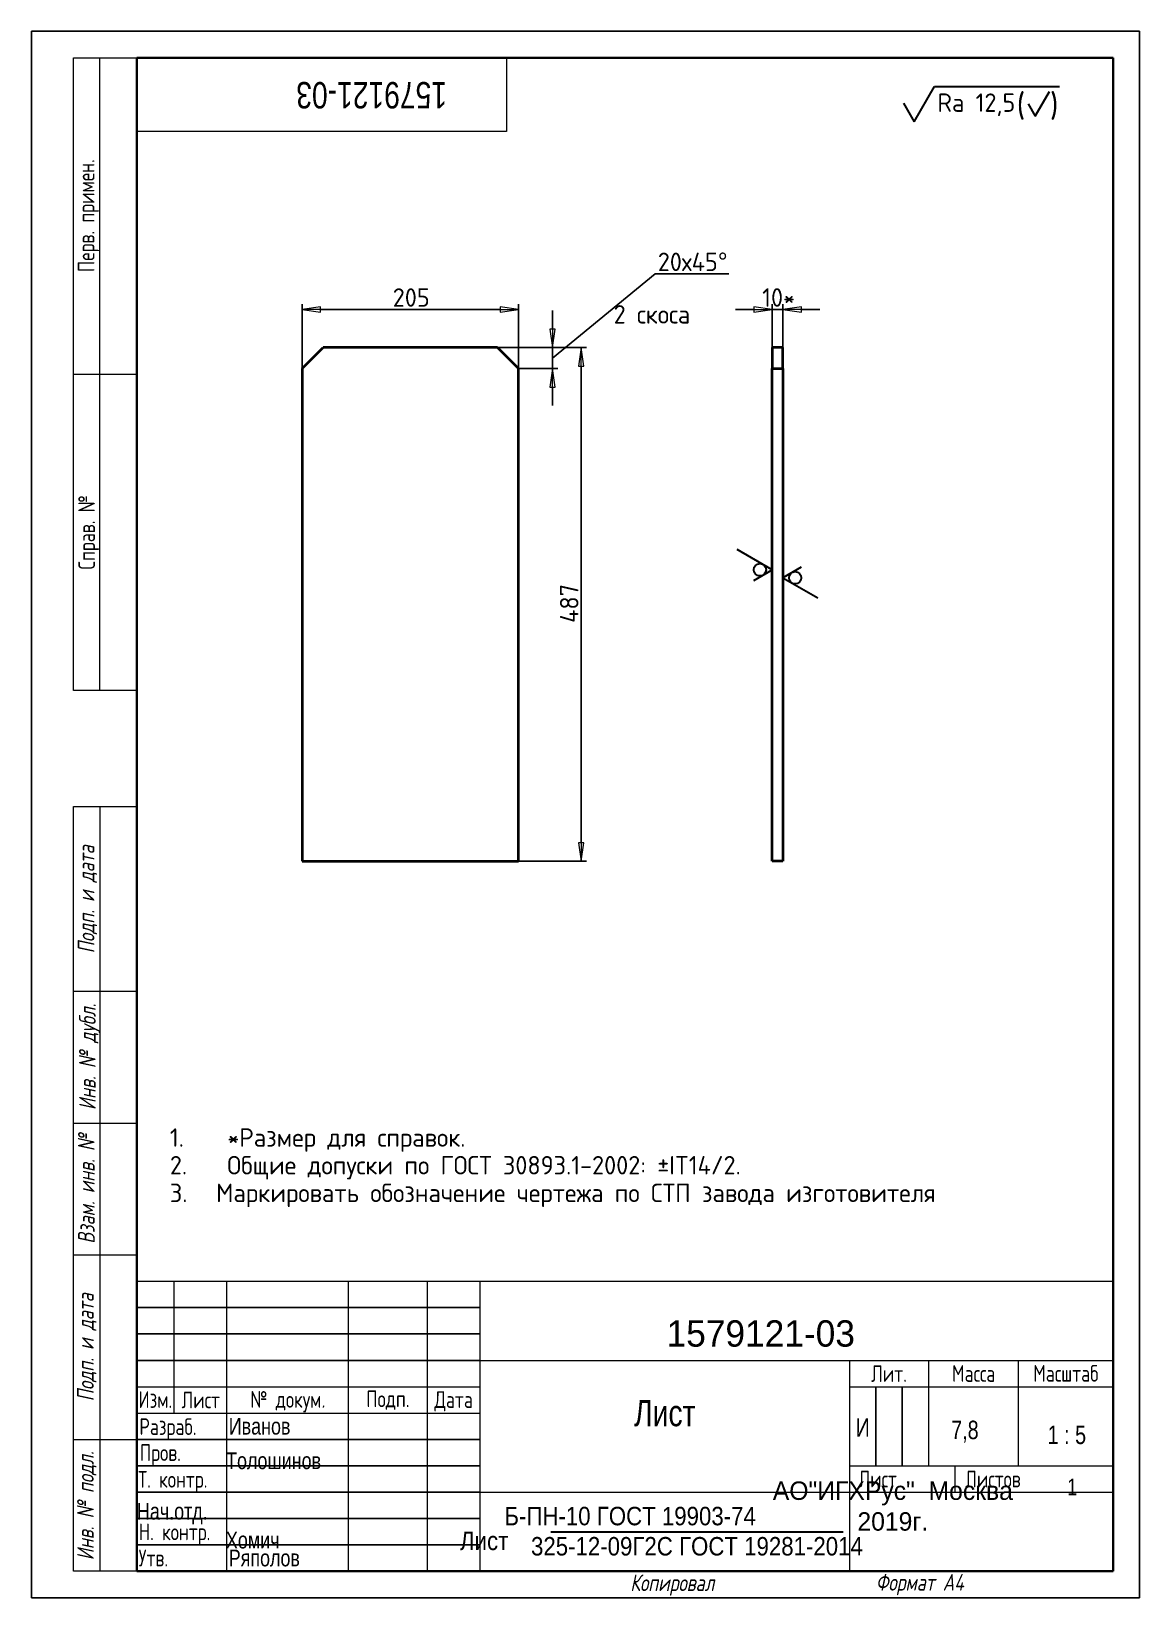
# Model space of a CAD drawing. Header units: millimetres. Extents: x 0 to 4252, y 0 to 1485.
# Drawn here: x 0 to 1050, y 0 to 1485 of the extents above.
import ezdxf
from ezdxf.enums import TextEntityAlignment as Align

# ---------------------------------------------------------------- set-up
doc = ezdxf.new("R2018")
doc.units = ezdxf.units.MM
doc.header["$LTSCALE"] = 5
for name, color, linetype, lineweight in [('Видимый контур (ГОСТ)', 4, 'Continuous', 40), ('Заголовок (ГОСТ)', 3, 'Continuous', 18), ('Кромка (ГОСТ)', 7, 'Continuous', 35), ('Обозначение (ГОСТ)', 3, 'Continuous', 18), ('Размер (ГОСТ)', 3, 'Continuous', 15), ('Эскизная геометрия (ГОСТ)', 3, 'Continuous', 18)]:
    doc.layers.add(name, color=color, linetype=linetype, lineweight=lineweight)
doc.styles.add('Альтернативный текст (ГОСТ)', font='', dxfattribs={"width": 0.8})
doc.styles.add('Обычный текст (ГОСТ)', font='GOST Common.ttf')
doc.styles.add('Стиль текста110', font='GOST Common Italic.ttf', dxfattribs={"width": 0.8})
doc.styles.add('Стиль текста112', font='GOST Common Italic.ttf', dxfattribs={"width": 0.8})
doc.styles.add('Стиль текста137', font='GOST Common Italic.ttf', dxfattribs={"width": 0.7})
doc.styles.add('Стиль текста139', font='GOST Common Italic.ttf', dxfattribs={"width": 0.7})
doc.styles.add('Стиль текста145', font='GOST Common.ttf')
doc.styles.add('Стиль текста153', font='GOST Common.ttf', dxfattribs={"width": 0.8})
doc.styles.add('Стиль текста155', font='GOST Common.ttf')
doc.styles.add('Стиль текста157', font='GOST Common.ttf', dxfattribs={"width": 0.9})
doc.styles.add('Стиль текста158', font='GOST Common.ttf', dxfattribs={"width": 0.8})
doc.styles.add('Стиль текста159', font='GOST Common.ttf', dxfattribs={"width": 0.8})
doc.styles.add('Стиль текста81', font='GOST Common Italic.ttf', dxfattribs={"width": 0.8})
doc.styles.get('Альтернативный текст (ГОСТ)').set_extended_font_data('Arial', italic=True)
doc.dimstyles.new('Обычный (ГОСТ)', dxfattribs={"dimscale": 5, "dimtxt": 3.5, "dimasz": 3.5, "dimexe": 1, "dimexo": 0, "dimgap": 0.5, "dimtad": 1, "dimrnd": 1e-08, "dimtxsty": 'Обычный текст (ГОСТ)', "dimblk": 'Filled-1', "dimcen": 0.09, "dimdle": 15, "dimclrd": 256, "dimclre": 256, "dimclrt": 256, "dimazin": 2, "dimtfac": 0.714286, "dimtdec": 3, "dimtmove": 0, "dimatfit": 3, "dimfxl": 1, "dimtolj": 1, "dimlwd": 25, "dimlwe": 25, "dimarcsym": 0})

# ---------------------------------------------------------------- blocks, each defined once
blk = doc.blocks.new('ГОСТ - Доп. графы 1')
at = {"layer": 'Эскизная геометрия (ГОСТ)'}
for p, q in [((-12, 0), (-12, 145)), ((-12, 145), (0, 145)), ((-7, 145), (-7, 0)), ((-12, 110), (-7, 110)), ((-7, 110), (0, 110)), ((-12, 85), (-7, 85)), ((-7, 85), (0, 85)), ((-12, 60), (-7, 60)), ((-7, 60), (0, 60)), ((-12, 25), (-7, 25)), ((-7, 25), (0, 25)), ((0, 0), (-12, 0))]:
    blk.add_line(p, q, dxfattribs=at)
at = {"layer": 'Обозначение (ГОСТ)', "char_height": 3.17, "attachment_point": 5, "rotation": 90, "style": 'Альтернативный текст (ГОСТ)'}
for s, insert, width in [('\\fGOST Common|b0|i1;\\H3.1700;Подп. и дата', (-9.37, 127.41), 34.7679), ('\\fGOST Common|b0|i1;\\H3.1700;Инв. № дубл.', (-8.95, 97.55), 24.8438), ('\\fGOST Common|b0|i1;\\H3.1700;Взам. инв. №', (-9.58, 72.53), 24.8669), ('\\fGOST Common|b0|i1;\\H3.1700;Подп. и дата', (-9.5, 42.47), 35.1486), ('\\fGOST Common|b0|i1;\\H3.1700;Инв. № подл.', (-9.5, 12.41), 24.9618)]:
    blk.add_mtext(s, dxfattribs=dict(at, insert=insert, width=width))
at = {"layer": 'Обозначение (ГОСТ)', "style": 'Стиль текста112', "width": 0.8}
for tag, p in [('Подп._и_дата_2', (-1.95, 127.51)), ('Инв._номер_дубликата', (-1.82, 97.47)), ('Взамен_инв._номера', (-1.87, 72.53)), ('Подп._и_дата_1', (-1.84, 42.35)), ('ИНВЕНТАРНЫЙ_НОМЕР', (-1.74, 12.68))]:
    blk.add_attdef(tag, text='', height=3.17, rotation=90, dxfattribs=at).set_placement(p, align=Align.MIDDLE_CENTER)
blk = doc.blocks.new('ГОСТ - Доп. графы 2')
at = {"layer": 'Эскизная геометрия (ГОСТ)'}
for p, q in [((-12, 0), (-12, 120)), ((-12, 120), (0, 120)), ((-7, 0), (-7, 120)), ((-12, 60), (0, 60)), ((0, 0), (-12, 0))]:
    blk.add_line(p, q, dxfattribs=at)
at = {"layer": 'Обозначение (ГОСТ)', "char_height": 3.17, "attachment_point": 5, "rotation": 90, "style": 'Альтернативный текст (ГОСТ)'}
for s, insert, width in [('\\fGOST Common|b0|i0;\\H3.1700;Перв. примен.', (-9.19, 90.05), 60.0143), ('\\fGOST Common|b0|i0;\\H3.1700;Справ. №', (-9.1, 30), 59.9357)]:
    blk.add_mtext(s, dxfattribs=dict(at, insert=insert, width=width))
at = {"layer": 'Обозначение (ГОСТ)', "style": 'Стиль текста112', "width": 0.8}
for tag, p in [('Первичная_применяемость', (-2.07, 90.03)), ('Справочный_номер', (-1.97, 30.02))]:
    blk.add_attdef(tag, text='', height=3.17, rotation=90, dxfattribs=at).set_placement(p, align=Align.MIDDLE_CENTER)
blk = doc.blocks.new('ГОСТ - Доп. графы 3')
at = {"layer": 'Эскизная геометрия (ГОСТ)'}
for p, q in [((0, 0), (70, 0)), ((70, 0), (70, -14)), ((70, -14), (0, -14))]:
    blk.add_line(p, q, dxfattribs=at)
at = {"layer": 'Обозначение (ГОСТ)', "style": 'Стиль текста110', "width": 0.8}
blk.add_attdef('ОБОЗНАЧЕНИЕ', text='', height=5, rotation=180, dxfattribs=at).set_placement((43.17, -4.53), align=Align.MIDDLE_CENTER)
blk = doc.blocks.new('Основные надписи ГОСТ - Форма 1')
at = {"layer": 'Заголовок (ГОСТ)'}
for p, q in [((0, 0), (0, 55)), ((0, 0), (0, 55)), ((0, 55), (185, 55)), ((7, 55), (7, 30)), ((17, 55), (17, 0)), ((40, 55), (40, 0)), ((55, 55), (55, 0)), ((65, 55), (65, 0)), ((185, 0), (185, 55)), ((65, 40), (185, 40)), ((135, 40), (135, 0)), ((150, 40), (150, 20)), ((167, 40), (167, 20)), ((0, 35), (65, 35)), ((135, 35), (185, 35)), ((0, 30), (65, 30)), ((135, 20), (185, 20)), ((155, 20), (155, 15)), ((65, 15), (185, 15)), ((185, 0), (0, 0))]:
    blk.add_line(p, q, dxfattribs=at)
at = {"layer": 'Заголовок (ГОСТ)', "linetype": 'Continuous', "lineweight": 25}
for p, q in [((0, 50), (65, 50)), ((0, 45), (65, 45)), ((0, 40), (65, 40)), ((140, 35), (140, 20)), ((145, 35), (145, 20)), ((0, 25), (65, 25)), ((0, 20), (65, 20)), ((0, 15), (65, 15)), ((0, 10), (65, 10)), ((0, 5), (65, 5))]:
    blk.add_line(p, q, dxfattribs=at)
at = {"layer": 'Заголовок (ГОСТ)', "lineweight": 30}
blk.add_line((78.4, 7.5), (133.83, 7.5), dxfattribs=at)
at = {"layer": 'Заголовок (ГОСТ)', "char_height": 3.17, "style": 'Альтернативный текст (ГОСТ)'}
for s, insert, width, attachment_point in [('\\fGOST Common|b0|i0;\\H3.1700;Лит.', (142.52, 37.49), 14.9766, 5), ('\\fGOST Common|b0|i0;\\H3.1700;Масса', (158.55, 37.51), 16.9878, 5), ('\\fGOST Common|b0|i0;\\H3.1700;Масштаб', (176.02, 37.53), 17.8316, 5), ('\\fGOST Common|b0|i0;\\H3.1700;Изм.', (3.5, 32.56), 6.9635, 5), ('\\fGOST Common|b0|i0;\\H3.1700;Лист', (12.1, 32.5), 10.0029, 5), ('{\\fGOST Common|b0|i0|c204|p34;\\H1x;№ докум\\fGOST Common|b0|i1|c204|p34;.}', (28.58, 32.16), 14.879, 5), ('\\fGOST Common|b0|i0;\\H3.1700;Подп.', (47.56, 32.45), 14.879, 5), ('\\fGOST Common|b0|i0;\\H3.1700;Дата', (60.02, 32.24), 9.9614, 5), ('\\fGOST Common|b0|i0;\\H3.1700;Разраб.', (0.47, 27), 16.9971, 4), ('\\fGOST Common|b0|i0;\\H3.1700;Пров.', (0.56, 22.08), 17.0192, 4), ('\\fGOST Common|b0|i0;\\H3.1700;Т. контр.', (0.23, 17.01), 16.9554, 4), ('\\fGOST Common|b0|i0;\\H3.1700;Лист', (140.37, 17.5), 10.5071, 5), ('\\fGOST Common|b0|i0;\\H3.1700;Листов', (162.21, 17.5), 14.3668, 5), ('\\A1;', (150.6, 17.54), 8.8313, 5), ('\\fGOST Common|b0|i0;\\H3.1700;Н. контр.', (0.36, 7.05), 16.9999, 4), ('\\fGOST Common|b0|i0;\\H3.1700;Утв.', (0.34, 2.52), 17.0083, 4), ('\\fGOST Common|b0|i1;\\H3.1700;Копировал', (93.48, -0.59), 19.7871, 1)]:
    blk.add_mtext(s, dxfattribs=dict(at, insert=insert, width=width, attachment_point=attachment_point))
at = {"layer": 'Заголовок (ГОСТ)'}
for tag, height, style, width, p in [('Изм1', 2.89, 'Стиль текста137', 0.7, (-2.55, 51.07)), ('Лист1', 2.89, 'Стиль текста137', 0.7, (4.4, 51.07)), ('Докум1', 2.89, 'Стиль текста137', 0.7, (19.23, 51.04)), ('Изм2', 2.89, 'Стиль текста137', 0.7, (-2.89, 46.08)), ('Лист2', 2.89, 'Стиль текста137', 0.7, (4.05, 46.06)), ('Докум2', 2.89, 'Стиль текста137', 0.7, (18.89, 46.05)), ('Изм3', 2.89, 'Стиль текста137', 0.7, (-2.88, 41.05)), ('Лист3', 2.89, 'Стиль текста137', 0.7, (4.05, 41.06)), ('Докум3', 2.89, 'Стиль текста137', 0.7, (18.87, 41.03)), ('Изм4', 2.89, 'Стиль текста137', 0.7, (-2.88, 36.06)), ('Лист4', 2.89, 'Стиль текста137', 0.7, (4.04, 36.08)), ('Докум4', 2.89, 'Стиль текста137', 0.7, (18.88, 36.07)), ('ЗАГОЛОВОК', 5, 'Стиль текста158', 0.8, (100.03, 29.98)), ('Литера2', 3.5, 'Стиль текста81', 0.8, (126.86, 25.47)), ('Литера3', 3.5, 'Стиль текста81', 0.8, (131.86, 25.46)), ('Литера', 3.5, 'Стиль текста81', 0.8, (137.52, 27.25)), ('Масса', 3.5, 'Стиль текста159', 0.8, (156.89, 26.48)), ('Масштаб', 3.5, 'Стиль текста159', 0.8, (176.21, 25.86)), ('Тип_документа', 3.17, 'Стиль текста153', 0.8, (75.23, 15.97)), ('Листов', 3.17, 'Стиль текста153', 0.8, (177.22, 15.99))]:
    blk.add_attdef(tag, text='', height=height, dxfattribs=dict(at, style=style, width=width)).set_placement(p, align=Align.MIDDLE_CENTER)
for tag, height, style, width, p in [('Подп1', 2.89, 'Стиль текста137', 0.7, (40.01, 51.07)), ('Дата1', 2, 'Стиль текста139', 0.7, (55.01, 51.51)), ('Подп2', 2.89, 'Стиль текста137', 0.7, (40.01, 46.06)), ('Дата2', 2, 'Стиль текста139', 0.7, (55.01, 46.49)), ('Подп3', 2.89, 'Стиль текста137', 0.7, (40.01, 41.07)), ('Дата3', 2, 'Стиль текста139', 0.7, (55.02, 41.52)), ('Подп4', 2.89, 'Стиль текста137', 0.7, (40.01, 36.06)), ('Дата4', 2, 'Стиль текста139', 0.7, (55.02, 36.51)), ('АВТОР', 3.17, 'Стиль текста153', 0.8, (16.9, 25.9)), ('Разработал_Подп.', 2.89, 'Стиль текста137', 0.7, (40.05, 26.07)), ('ДАТА_СОЗДАНИЯ', 2, 'Стиль текста139', 0.7, (55.01, 26.51)), ('ПРОВЕРИЛ', 3.17, 'Стиль текста153', 0.8, (16.9, 20.94)), ('Проверил_Подп.', 2.89, 'Стиль текста137', 0.7, (40.05, 21.08)), ('ДАТА_ПРОВЕРКИ', 2, 'Стиль текста139', 0.7, (55.02, 21.51)), ('Технолог_Подп.', 2.89, 'Стиль текста137', 0.7, (40.05, 16.07)), ('ТЕХНОЛОГ', 3.17, 'Стиль текста153', 0.8, (17.33, 15.96)), ('Технолог_Дата', 2, 'Стиль текста139', 0.7, (55.01, 16.5)), ('Должность_руководителя', 3.17, 'Стиль текста153', 0.8, (0.01, 10.93)), ('НАЧ._ОТДЕЛА', 3.17, 'Стиль текста153', 0.8, (17.46, 10.86)), ('Руководитель_Подп.', 2.89, 'Стиль текста137', 0.7, (40.01, 11.06)), ('Руководитель_Дата', 2, 'Стиль текста139', 0.7, (55.01, 11.51)), ('НОРМОКОНТРОЛЬ', 3.17, 'Стиль текста153', 0.8, (16.87, 5.9)), ('Нормоконтроль_Подп.', 2.89, 'Стиль текста137', 0.7, (40.05, 6.07)), ('ДАТА_НОРМОКОНТРОЛЯ', 2, 'Стиль текста139', 0.7, (55.02, 6.51)), ('УТВЕРДИЛ', 3.17, 'Стиль текста153', 0.8, (16.89, 0.92)), ('Утвердил_Подп.', 2.89, 'Стиль текста137', 0.7, (40.05, 1.06)), ('ДАТА_УТВЕРЖДЕНИЯ', 2, 'Стиль текста139', 0.7, (55.01, 1.5))]:
    blk.add_attdef(tag, text='', height=height, dxfattribs=dict(at, style=style, width=width)).set_placement(p, align=Align.MIDDLE_LEFT)
for tag, height, style, p in [('ОБОЗНАЧЕНИЕ', 5, 'Стиль текста155', (118.21, 45.06)), ('ОРГАНИЗАЦИЯ', 3.5, 'Стиль текста145', (143.49, 11.68))]:
    blk.add_attdef(tag, text='', height=height, dxfattribs=dict(at, style=style)).set_placement(p, align=Align.MIDDLE_CENTER)
at = {"layer": 'Заголовок (ГОСТ)', "style": 'Стиль текста157', "width": 0.9}
blk.add_attdef('Материал_Наим.', text='', height=3.5, dxfattribs=at).set_placement((93.46, 7.51), align=Align.BOTTOM_CENTER)
blk.add_attdef('Материал_Класс', text='', height=3.5, dxfattribs=at).set_placement((70.38, 5.75), align=Align.MIDDLE_RIGHT)
blk.add_attdef('Материал_ГОСТ', text='', height=3.5, dxfattribs=at).set_placement((106.11, 6.5), align=Align.TOP_CENTER)
blk = doc.blocks.new('Рамки ГОСТ_ граница 297x210')
at = {"layer": 'Кромка (ГОСТ)', "lineweight": 25}
for p, q in [((0, 0), (0, 297)), ((0, 297), (210, 297)), ((210, 297), (210, 0)), ((210, 0), (0, 0))]:
    blk.add_line(p, q, dxfattribs=at)
at = {"layer": 'Кромка (ГОСТ)'}
for p, q in [((205, 292), (20, 292)), ((20, 292), (20, 5)), ((205, 5), (205, 292)), ((20, 5), (205, 5))]:
    blk.add_line(p, q, dxfattribs=at)
at = {"layer": 'Кромка (ГОСТ)', "insert": (160, 4.5), "char_height": 3.17, "attachment_point": 1, "style": 'Альтернативный текст (ГОСТ)'}
blk.add_mtext('\\A1;\\fGOST Common|b0|i1;\\H3.1700;Формат A4', dxfattribs=at)
blk = doc.blocks.new('Filled-1')
at = {"color": 0}
for p, q in [((0, 0), (-1, 0.143)), ((-1, 0.143), (-1, -0.143)), ((-1, 0), (0, 0)), ((-1, -0.143), (0, 0))]:
    blk.add_line(p, q, dxfattribs=at)
at = {"color": 0, "flags": 128}
blk.add_lwpolyline([(-1, -0.143), (0, 0), (-1, 0.143), (-1, -0.143)], dxfattribs=at)
at = {"color": 0}
blk.add_solid([(-1, -0.143), (0, 0), (-1, 0.143), (-1, -0.143)], dxfattribs=at)
blk = doc.blocks.new('*D10')
at = {"layer": 'Defpoints', "color": 0, "linetype": 'Continuous', "transparency": 16777216}
for p in [(461.5, 1221.4), (256.5, 1165.2), (461.5, 1165.2)]:
    blk.add_point(p, dxfattribs=at)
at = {"layer": 'Размер (ГОСТ)', "linetype": 'Continuous', "lineweight": 25, "transparency": 16777216}
for p, q in [((256.5, 1165.2), (256.5, 1226.4)), ((274, 1221.4), (444, 1221.4)), ((461.5, 1165.2), (461.5, 1226.4))]:
    blk.add_line(p, q, dxfattribs=at)
at = {"layer": 'Размер (ГОСТ)', "linetype": 'Continuous', "lineweight": 25, "transparency": 16777216, "xscale": 17.5, "yscale": 17.5, "zscale": 17.5, "rotation": 180}
blk.add_blockref('Filled-1', (256.5, 1221.4), dxfattribs=at)
at = {"layer": 'Размер (ГОСТ)', "linetype": 'Continuous', "lineweight": 25, "transparency": 16777216, "xscale": 17.5, "yscale": 17.5, "zscale": 17.5}
blk.add_blockref('Filled-1', (461.5, 1221.4), dxfattribs=at)
at = {"layer": 'Размер (ГОСТ)', "linetype": 'Continuous', "lineweight": 25, "transparency": 16777216, "insert": (342.4, 1241.4), "char_height": 17.5, "attachment_point": 1, "style": 'Обычный текст (ГОСТ)'}
blk.add_mtext('\\A1;205', dxfattribs=at)
blk = doc.blocks.new('*D11')
at = {"layer": 'Defpoints', "color": 0, "linetype": 'Continuous', "transparency": 16777216}
for p in [(441.5, 1185.2), (461.5, 698.2), (520.8, 698.2)]:
    blk.add_point(p, dxfattribs=at)
at = {"layer": 'Размер (ГОСТ)', "linetype": 'Continuous', "lineweight": 25, "transparency": 16777216}
for p, q in [((441.5, 1185.2), (525.8, 1185.2)), ((520.8, 1167.7), (520.8, 715.7)), ((461.5, 698.2), (525.8, 698.2))]:
    blk.add_line(p, q, dxfattribs=at)
at = {"layer": 'Размер (ГОСТ)', "linetype": 'Continuous', "lineweight": 25, "transparency": 16777216, "xscale": 17.5, "yscale": 17.5, "zscale": 17.5}
for p, rotation in [((520.8, 1185.2), 90), ((520.8, 698.2), 270)]:
    blk.add_blockref('Filled-1', p, dxfattribs=dict(at, rotation=rotation))
at = {"layer": 'Размер (ГОСТ)', "linetype": 'Continuous', "lineweight": 25, "transparency": 16777216, "insert": (500.8, 924.2), "char_height": 17.5, "attachment_point": 1, "rotation": 90, "style": 'Обычный текст (ГОСТ)'}
blk.add_mtext('\\A1;487', dxfattribs=at)
blk = doc.blocks.new('*D12')
at = {"layer": 'Defpoints', "color": 0, "linetype": 'Continuous', "transparency": 16777216}
for p in [(441.5, 1185.2), (461.5, 1165.2), (493.8, 1165.2)]:
    blk.add_point(p, dxfattribs=at)
at = {"layer": 'Размер (ГОСТ)', "linetype": 'Continuous', "lineweight": 25, "transparency": 16777216}
for p, q in [((493.8, 1175.2), (591, 1255.2)), ((591, 1255.2), (660.9, 1255.2)), ((493.8, 1202.7), (493.8, 1220.2)), ((441.5, 1185.2), (498.8, 1185.2)), ((493.8, 1185.2), (493.8, 1165.2)), ((493.8, 1185.2), (493.8, 1165.2)), ((461.5, 1165.2), (498.8, 1165.2)), ((493.8, 1147.7), (493.8, 1130.2))]:
    blk.add_line(p, q, dxfattribs=at)
at = {"layer": 'Размер (ГОСТ)', "linetype": 'Continuous', "lineweight": 25, "transparency": 16777216, "xscale": 17.5, "yscale": 17.5, "zscale": 17.5}
for p, rotation in [((493.8, 1185.2), 270), ((493.8, 1165.2), 90)]:
    blk.add_blockref('Filled-1', p, dxfattribs=dict(at, rotation=rotation))
at = {"layer": 'Размер (ГОСТ)', "linetype": 'Continuous', "lineweight": 25, "transparency": 16777216, "insert": (593.5, 1275.2), "char_height": 17.5, "attachment_point": 1, "style": 'Обычный текст (ГОСТ)'}
blk.add_mtext('\\A1;\\fGOST Common|b0|i0;\\H17.5000;20х45\\fAIGDT|b0|i0;\\H17.5000;~', dxfattribs=at)
blk = doc.blocks.new('Обозначение шероховатости_1')
at = {"layer": 'Эскизная геометрия (ГОСТ)', "lineweight": 30}
for p, q in [((0, 0), (1.097, 1.9)), ((-0.577, 1), (0, 0))]:
    blk.add_line(p, q, dxfattribs=at)
blk.add_circle((0, 0.667), 0.333, dxfattribs=at)
blk = doc.blocks.new('Обозначение шероховатости_2')
at = {"layer": 'Эскизная геометрия (ГОСТ)', "lineweight": 30}
for p, q in [((0, 0), (1.097, 1.9)), ((-0.577, 1), (0, 0))]:
    blk.add_line(p, q, dxfattribs=at)
blk.add_circle((0, 0.667), 0.333, dxfattribs=at)
blk = doc.blocks.new('*D13')
at = {"layer": 'Defpoints', "color": 0, "linetype": 'Continuous', "transparency": 16777216}
for p in [(712, 1221.4), (702, 1185.2), (712, 1185.2)]:
    blk.add_point(p, dxfattribs=at)
at = {"layer": 'Размер (ГОСТ)', "linetype": 'Continuous', "lineweight": 25, "transparency": 16777216}
for p, q in [((684.5, 1221.4), (667, 1221.4)), ((702, 1185.2), (702, 1226.4)), ((702, 1221.4), (712, 1221.4)), ((712, 1185.2), (712, 1226.4)), ((729.5, 1221.4), (747, 1221.4))]:
    blk.add_line(p, q, dxfattribs=at)
at = {"layer": 'Размер (ГОСТ)', "linetype": 'Continuous', "lineweight": 25, "transparency": 16777216, "xscale": 17.5, "yscale": 17.5, "zscale": 17.5}
blk.add_blockref('Filled-1', (702, 1221.4), dxfattribs=at)
at = {"layer": 'Размер (ГОСТ)', "linetype": 'Continuous', "lineweight": 25, "transparency": 16777216, "xscale": 17.5, "yscale": 17.5, "zscale": 17.5, "rotation": 180}
blk.add_blockref('Filled-1', (712, 1221.4), dxfattribs=at)
at = {"layer": 'Размер (ГОСТ)', "linetype": 'Continuous', "lineweight": 25, "transparency": 16777216, "insert": (692.4, 1241.4), "char_height": 17.5, "attachment_point": 1, "style": 'Обычный текст (ГОСТ)'}
blk.add_mtext('\\A1;\\fGOST Common|b0|i0;\\H17.5000;10*', dxfattribs=at)
blk = doc.blocks.new('Обозначение шероховатости_3')
at = {"layer": 'Эскизная геометрия (ГОСТ)', "lineweight": 30}
for p, q in [((0, 0), (1.097, 1.9)), ((1.097, 1.9), (7.864, 1.9)), ((-0.577, 1), (0, 0)), ((6.158, 0.967), (6.543, 0.3)), ((6.543, 0.3), (7.313, 1.633))]:
    blk.add_line(p, q, dxfattribs=at)
at = {"layer": 'Обозначение (ГОСТ)', "attachment_point": 7, "style": 'Обычный текст (ГОСТ)'}
for s, insert, char_height in [('\\A1;\\fGOST Common|b0|i0;\\H1.0000;Ra 12,5', (1.251, 0.3), 1), ('\\A1;\\fGOST Common|b0|i0;\\H1.3000;(', (5.543, 0.1), 1.3), ('\\A1;\\fGOST Common|b0|i0;\\H1.3000;)', (7.343, 0.1), 1.3)]:
    blk.add_mtext(s, dxfattribs=dict(at, insert=insert, char_height=char_height))

msp = doc.modelspace()

# ---------------------------------------------------------------- linework, layer by layer
at = {"layer": 'Видимый контур (ГОСТ)'}
for p, q in [((256.496, 1165.204), (276.496, 1185.204)), ((441.496, 1185.204), (276.496, 1185.204)), ((441.496, 1185.204), (461.496, 1165.204)), ((701.973, 1185.204), (701.973, 1165.204)), ((711.973, 1185.204), (701.973, 1185.204)), ((711.973, 1165.204), (711.973, 1185.204)), ((256.496, 1165.204), (256.496, 698.204)), ((461.496, 698.204), (461.496, 1165.204)), ((701.973, 1165.204), (711.973, 1165.204)), ((701.973, 698.204), (701.973, 1165.204)), ((711.973, 1165.204), (711.973, 698.204)), ((256.496, 698.204), (461.496, 698.204)), ((711.973, 698.204), (701.973, 698.204))]:
    msp.add_line(p, q, dxfattribs=at)

# ---------------------------------------------------------------- block references
for name, p, xscale, yscale, zscale in [('Рамки ГОСТ_ граница 297x210', (0, 0), 5, 5, 5), ('ГОСТ - Доп. графы 2', (100, 860), 5, 5, 5), ('Обозначение шероховатости_3', (836.513, 1399.323), 17.499999701976776, 17.499999701976776, 17.499999701976776), ('ГОСТ - Доп. графы 1', (100, 25), 5, 5, 5)]:
    msp.add_blockref(name, p, dxfattribs=dict(xscale=xscale, yscale=yscale, zscale=zscale))
ref = msp.add_blockref('ГОСТ - Доп. графы 3', (100, 1460), dxfattribs=dict(xscale=5, yscale=5, zscale=5))
lines = msp.add_mtext('\\W0.8000;1579121-03', dxfattribs={"layer": 'Обозначение (ГОСТ)', "insert": (393.767, 1411.938), "char_height": 25, "width": 292.50542, "attachment_point": 1, "rotation": 180, "style": 'Обычный текст (ГОСТ)'})
ref.add_attrib('ОБОЗНАЧЕНИЕ', '', (393.767, 1411.938)).embed_mtext(lines)
at = {"xscale": 17.499999701976776, "yscale": 17.499999701976776, "zscale": 17.499999701976776}
for name, p, rotation in [('Обозначение шероховатости_1', (701.973, 974.598), 90), ('Обозначение шероховатости_2', (711.973, 966.963), 270)]:
    msp.add_blockref(name, p, dxfattribs=dict(at, rotation=rotation))
ref = msp.add_blockref('Основные надписи ГОСТ - Форма 1', (100, 25), dxfattribs=dict(xscale=5, yscale=5, zscale=5))
lines = msp.add_mtext('\\W0.8000;1', dxfattribs={"layer": 'Заголовок (ГОСТ)', "insert": (986.088, 104.969), "char_height": 15.85, "width": 74.82658, "attachment_point": 5, "style": 'Стиль текста153'})
ref.add_attrib('Листов', '', (986.088, 104.969)).embed_mtext(lines)
lines = msp.add_mtext('\\W0.8000;7,8', dxfattribs={"layer": 'Заголовок (ГОСТ)', "insert": (884.446, 157.417), "char_height": 17.5, "width": 85.21773, "attachment_point": 5, "style": 'Стиль текста159'})
ref.add_attrib('Масса', '', (884.446, 157.417)).embed_mtext(lines)
lines = msp.add_mtext('\\W0.8000;1 : 5', dxfattribs={"layer": 'Заголовок (ГОСТ)', "insert": (981.062, 154.279), "char_height": 17.5, "width": 89.73779, "attachment_point": 5, "style": 'Стиль текста159'})
ref.add_attrib('Масштаб', '', (981.062, 154.279)).embed_mtext(lines)
lines = msp.add_mtext('АО"ИГХРус"  Москва\\P2019г.', dxfattribs={"layer": 'Заголовок (ГОСТ)', "insert": (816.169, 86.727), "char_height": 17.5, "width": 249.91592, "attachment_point": 5, "style": 'Стиль текста145'})
ref.add_attrib('ОРГАНИЗАЦИЯ', '', (816.169, 86.727)).embed_mtext(lines)
lines = msp.add_mtext('1579121-03', dxfattribs={"layer": 'Заголовок (ГОСТ)', "insert": (691.032, 250.295), "char_height": 25, "width": 599.2148, "attachment_point": 5, "style": 'Стиль текста155'})
ref.add_attrib('ОБОЗНАЧЕНИЕ', '', (691.032, 250.295)).embed_mtext(lines)
lines = msp.add_mtext('\\W0.9000;Б-ПН-10 ГОСТ 19903-74', dxfattribs={"layer": 'Заголовок (ГОСТ)', "insert": (567.282, 68.373), "char_height": 17.5, "width": 334.87709, "attachment_point": 8, "style": 'Стиль текста157'})
ref.add_attrib('Материал_Наим.', '', (567.282, 68.373)).embed_mtext(lines)
lines = msp.add_mtext('\\W0.9000;325-12-09Г2С ГОСТ 19281-2014', dxfattribs={"layer": 'Заголовок (ГОСТ)', "insert": (630.568, 57.5), "char_height": 17.5, "width": 333.76601, "attachment_point": 2, "style": 'Стиль текста157'})
ref.add_attrib('Материал_ГОСТ', '', (630.568, 57.5)).embed_mtext(lines)
lines = msp.add_mtext('\\W0.9000;Лист', dxfattribs={"layer": 'Заголовок (ГОСТ)', "insert": (451.881, 53.75), "char_height": 17.5, "width": 336.28809, "attachment_point": 6, "style": 'Стиль текста157'})
ref.add_attrib('Материал_Класс', '', (451.881, 53.75)).embed_mtext(lines)
lines = msp.add_mtext('\\W0.8000;Иванов', dxfattribs={"layer": 'Заголовок (ГОСТ)', "insert": (187.057, 162.441), "char_height": 15.85, "width": 112.9631, "attachment_point": 4, "style": 'Стиль текста153'})
ref.add_attrib('АВТОР', '', (187.057, 162.441)).embed_mtext(lines)
lines = msp.add_mtext('\\W0.8000;Ряполов', dxfattribs={"layer": 'Заголовок (ГОСТ)', "insert": (187.003, 37.533), "char_height": 15.85, "width": 113.06476, "attachment_point": 4, "style": 'Стиль текста153'})
ref.add_attrib('УТВЕРДИЛ', '', (187.003, 37.533)).embed_mtext(lines)
lines = msp.add_mtext('\\W0.8000;Толошинов', dxfattribs={"layer": 'Заголовок (ГОСТ)', "insert": (184.505, 129.704), "char_height": 15.85, "width": 112.75832, "attachment_point": 4, "style": 'Стиль текста153'})
ref.add_attrib('ПРОВЕРИЛ', '', (184.505, 129.704)).embed_mtext(lines)
lines = msp.add_mtext('\\W0.8000;Нач.отд.', dxfattribs={"layer": 'Заголовок (ГОСТ)', "insert": (100.072, 79.646), "char_height": 15.85, "width": 82.37981, "attachment_point": 4, "style": 'Стиль текста153'})
ref.add_attrib('Должность_руководителя', '', (100.072, 79.646)).embed_mtext(lines)
lines = msp.add_mtext('\\W0.8000;Хомич', dxfattribs={"layer": 'Заголовок (ГОСТ)', "insert": (184.337, 54.478), "char_height": 15.85, "width": 113.34509, "attachment_point": 4, "style": 'Стиль текста153'})
ref.add_attrib('НОРМОКОНТРОЛЬ', '', (184.337, 54.478)).embed_mtext(lines)
lines = msp.add_mtext('\\W0.8000;И', dxfattribs={"layer": 'Заголовок (ГОСТ)', "insert": (787.602, 161.257), "char_height": 17.5, "width": 25.14417, "attachment_point": 5, "style": 'Стиль текста81'})
ref.add_attrib('Литера', '', (787.602, 161.257)).embed_mtext(lines)
lines = msp.add_mtext('\\W0.8000;Лист', dxfattribs={"layer": 'Заголовок (ГОСТ)', "insert": (600.155, 174.875), "char_height": 25, "width": 348.04641, "attachment_point": 5, "style": 'Стиль текста158'})
ref.add_attrib('ЗАГОЛОВОК', '', (600.155, 174.875)).embed_mtext(lines)

# ---------------------------------------------------------------- texts
at = {"layer": 'Обозначение (ГОСТ)', "style": 'Обычный текст (ГОСТ)'}
for s, p in [('1. ', (131.25, 427.5)), (' *Размер для справок.', (175, 427.5)), ('2. ', (131.25, 401.25)), (' Общие допуски по ГОСТ 30893.1-2002: ±IT14/2.', (175, 401.25)), ('3. ', (131.25, 375)), ('Маркировать обозначение чертежа по СТП завода изготовителя', (175, 375))]:
    msp.add_text(s, height=17.5, dxfattribs=at).set_placement(p)
at = {"layer": 'Обозначение (ГОСТ)', "insert": (551.699, 1225.424), "char_height": 17.5, "width": 77.76644, "attachment_point": 1, "style": 'Обычный текст (ГОСТ)'}
msp.add_mtext('{\\fGOST Common|b0|i0;2 скоса}', dxfattribs=at)

# ---------------------------------------------------------------- dimensions: what is measured, and where the dimension line sits
at = {"layer": 'Размер (ГОСТ)', "linetype": 'Continuous', "lineweight": 25}
for base, p1, p2, angle, text, override, picture, middle in [((493.818, 1165.204), (441.496, 1185.204), (461.496, 1165.204), 90, '\\fGOST Common|b0|i0;\\H17.5000;<>х45\\fAIGDT|b0|i0;\\H17.5000;~', {"dimgap": 0.5, "dimtih": 1, "dimtoh": 1, "dimdec": 2, "dimtol": 0, "dimlim": 0, "dimtp": 0, "dimtm": 0, "dimtdec": 3, "dimtofl": 1, "dimtmove": 1, "dimatfit": 1}, '*D12', (593.517, 1255.169)), ((711.973, 1221.42), (701.973, 1185.204), (711.973, 1185.204), 180, '\\fGOST Common|b0|i0;\\H17.5000;<>*', {"dimgap": 0.5, "dimdec": 2, "dimtol": 0, "dimlim": 0, "dimtp": 0, "dimtm": 0, "dimtdec": 3, "dimtofl": 1, "dimatfit": 1}, '*D13', (706.973, 1221.42))]:
    dim = msp.add_linear_dim(base=base, p1=p1, p2=p2, angle=angle, text=text, dimstyle='Обычный (ГОСТ)', override=override, dxfattribs=at)
    dim.commit()
    dim.dimension.update_dxf_attribs({"geometry": picture, "text_midpoint": middle, "dimtype": 160})
for base, p1, p2, angle, picture, middle in [((461.496, 1221.42), (256.496, 1165.204), (461.496, 1165.204), 180, '*D10', (358.996, 1221.42)), ((520.835, 698.204), (441.496, 1185.204), (461.496, 698.204), 90, '*D11', (520.835, 941.704))]:
    dim = msp.add_linear_dim(base=base, p1=p1, p2=p2, angle=angle, dimstyle='Обычный (ГОСТ)', override={"dimgap": 0.5, "dimdec": 2, "dimtol": 0, "dimlim": 0, "dimtp": 0, "dimtm": 0, "dimtdec": 3, "dimtofl": 0, "dimatfit": 1}, dxfattribs=at)
    dim.commit()
    dim.dimension.update_dxf_attribs({"geometry": picture, "text_midpoint": middle, "dimtype": 160})

doc.saveas('drawing.dxf')
